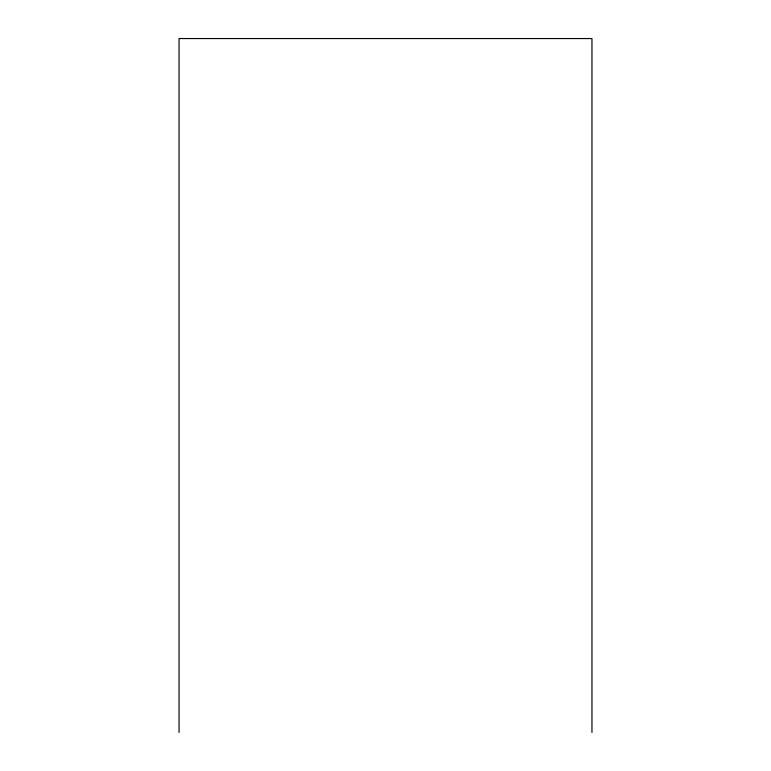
<?xml version="1.0" encoding="UTF-8"?>
<svg xmlns="http://www.w3.org/2000/svg" width="771" height="771" viewBox="0 0 771 771"><rect width="100%" height="100%" fill="white"/><g stroke="black" fill="none" stroke-linecap="round" stroke-linejoin="round"><path stroke-width="1.16" d="M591.955 732.45L591.955 38.55L179.045 38.55L179.045 732.45"/></g></svg>
